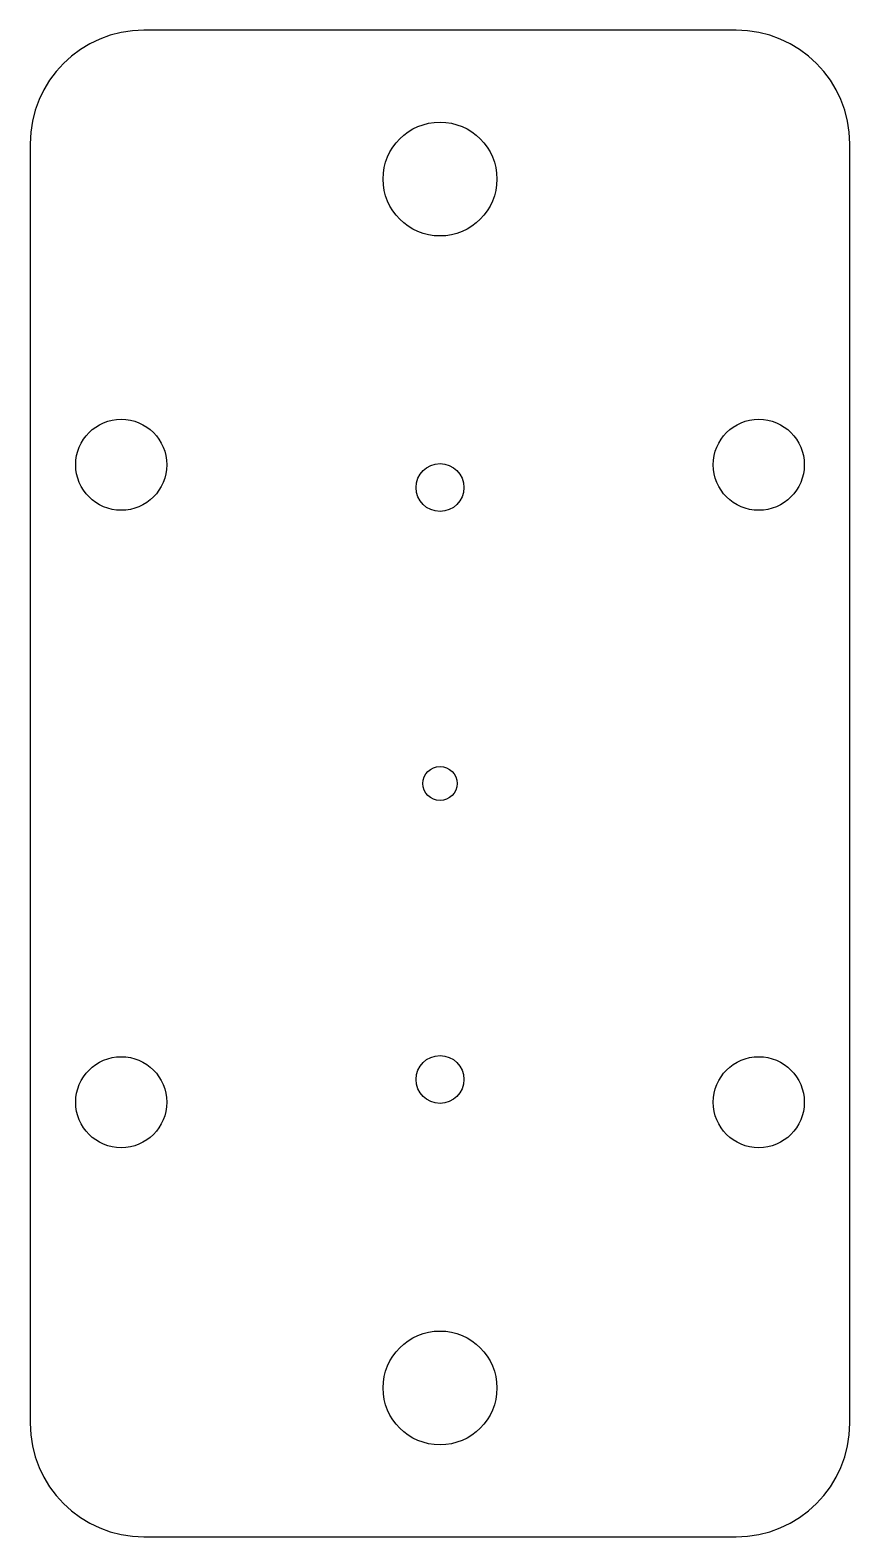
# Model space of a CAD drawing. Header units: millimetres. Extents: x -36 to 36, y -66 to 66.
import ezdxf

# ---------------------------------------------------------------- set-up
doc = ezdxf.new("R2010")
doc.units = ezdxf.units.MM

msp = doc.modelspace()

# ---------------------------------------------------------------- linework, layer by layer
msp.add_lwpolyline([(-36, -56.1815, 0.41421356), (-26, -66.1815), (26, -66.1815, 0.41421356), (36, -56.1815), (36, 56.1815, 0.41421356), (26, 66.1815), (-26, 66.1815, 0.41421356), (-36, 56.1815)], format="xyb", close=True)
for centre, radius in [((0, 53.1), 5), ((-28, 28), 4), ((28, 28), 4), ((0, 26), 2.1), ((0, 0), 1.5), ((-28, -28), 4), ((0, -26), 2.1), ((28, -28), 4), ((0, -53.1), 5)]:
    msp.add_circle(centre, radius)

doc.saveas('drawing.dxf')
